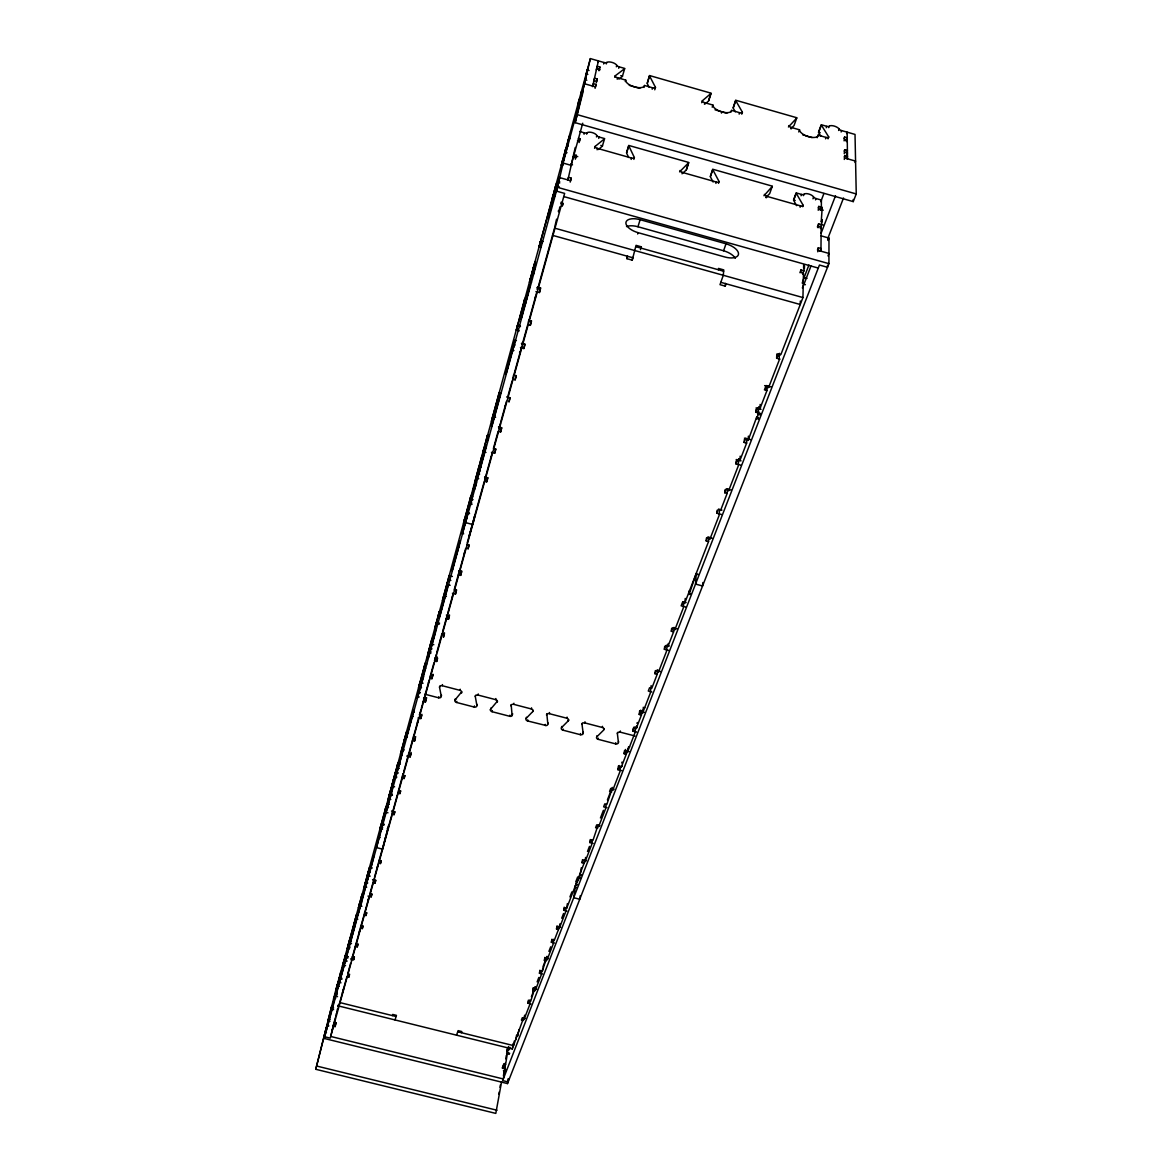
<?xml version="1.0" encoding="UTF-8"?>
<svg xmlns="http://www.w3.org/2000/svg" width="1172" height="1172" viewBox="0 0 1172 1172"><rect width="100%" height="100%" fill="white"/><g stroke="black" fill="none" stroke-linecap="round" stroke-linejoin="round"><path stroke-width="1.5" d="M336.965 990.516L338.298 984.451L324.205 1038.451L507.491 1083.587L828.926 263.656L828.985 238.077L821.089 235.85M827.505 265.355L827.505 267.289L819.448 265.033L502.671 1080.613L508.135 1081.961L508.648 1078.621M820.268 228.232L822.099 222.153L822.129 219.589L821.206 221.962L822.231 207.283L821.015 210.447M820.957 251.189L821.162 227.134L818.554 226.401L818.583 223.808L823.14 225.097M820.166 210.242L821.338 207.136L821.411 200.075L816.02 198.537A2.681 1.187 19.7 0 1 813.617 197.028A5.362 2.373 19.6 0 0 808.827 194.025A5.362 2.373 19.6 0 0 803.977 194.303A2.681 1.187 19.5 0 1 801.545 194.435L796.14 192.911L793.532 200.002L795.217 200.471M818.056 268.007L563.732 196.559M817.763 251.79L818.32 247.746L820.971 248.493L819.931 251.204M818.232 210.257L818.774 206.419L821.338 207.136M780.039 359.174L776.64 358.222L778.34 353.798L780.904 354.501L802.937 297.556L803.479 273.281L800.916 272.563L800.974 269.926L804.388 270.879M803.67 264.696L803.596 268.022L804.475 265.722L804.417 268.344L802.63 274.263M800.329 301.028L800.242 304.5L720.824 282.32M490.907 708.02L490.687 709.133A2.256 1.655 11.3 0 0 492.123 711.712L509.937 716.341A2.241 1.655 10.7 0 0 512.12 715.711L511.182 704.753M689.326 590.644L689.107 594.526L696.3 573.342L695.523 584.081L702.57 585.971L702.848 582.543M776.64 358.222L776.802 354.032L780.2 354.97M768.627 386.233L768.568 387.654L779.131 360.346L779.409 353.343L778.281 356.273M760.804 413.599L755.808 412.236L757.434 408.002L759.939 408.691L766.957 390.54L767.162 386.306L764.642 385.617M526.375 717.249L526.169 718.377A2.241 1.655 10.1 0 0 527.576 720.941L546.24 725.571A2.241 1.655 9.5 0 0 547.837 724.018L546.855 714.231A2.256 1.67 9.5 0 1 548.936 713.572L566.896 718.231A2.256 1.67 8.9 0 1 568.274 720.809L561.549 727.592A2.241 1.655 9 0 0 562.926 730.156L580.374 734.697A2.241 1.641 8.4 0 0 581.664 734.741L582.337 734.522A2.241 1.641 8.4 0 0 583.173 733.32L583.334 732.09M758.474 419.078L756.599 418.565L758.225 414.346L758.606 407.226L760.467 407.739M759.939 408.691L760.159 404.428M755.808 412.236L755.955 409.394M756.599 418.565L756.673 417.129L758.548 417.642M740.792 465.181L735.899 463.848L737.466 459.805L739.913 460.464L746.623 443.119L746.872 438.826L744.425 438.152M748.381 436.13L748.132 440.438L756.673 417.129M746.623 443.119L744.147 442.445L744.337 439.588M739.913 460.464L740.191 456.142M735.899 463.848L736.089 460.962M721.644 514.523L716.854 513.219L718.348 509.351L720.751 509.996L727.167 493.397L727.475 489.046M728.691 489.457L728.588 490.922L738.257 465.958L738.726 458.75L737.686 461.431M727.167 493.397L724.75 492.753L724.97 489.837M719.476 510.948L719.139 515.343L709.895 539.223L710.012 537.758M603.976 729.541L604.019 729.248A2.256 1.655 7.7 0 0 603.756 728.398L603.272 727.9A2.256 1.655 7.7 0 0 602.364 727.49L584.828 722.904A2.256 1.655 8.3 0 0 582.015 724.399L583.173 733.32M716.854 513.219L717.088 510.303M685.737 607.052L681.152 605.821L682.514 602.262L684.829 602.877L708.547 541.537L708.913 537.128M708.547 541.537L706.189 540.893L706.438 537.963M718.392 269.765L718.509 268.417L723.754 269.897L723.285 275.288L720.004 284.664L725.248 286.129L725.468 283.419M684.829 602.877L685.239 598.423M683.73 603.463L683.305 607.931L674.808 629.891L674.955 628.382M668.89 650.489L664.378 649.303L665.696 645.889L667.952 646.475L673.607 631.855L674.047 627.386M673.607 631.855L671.336 631.254L671.644 628.265M666.941 646.9L666.487 651.398L658.327 672.464L658.488 670.97M667.952 646.475L668.26 643.487M664.378 649.303L664.685 646.299M651.822 691.963L648.292 691.041L649.552 687.759L651.764 688.345L657.199 674.296L654.972 673.71L655.295 670.706M657.199 674.296L657.668 669.798M651.149 685.605L650.328 693.121L642.49 713.367L643.003 708.84M634.169 726.86L634.037 727.988L636.206 728.559L641.421 715.067L639.238 714.495L639.663 710.818M639.238 714.495L640.601 710.159M641.421 715.067L641.904 710.818M635.341 728.691L634.814 733.218L627.284 752.688L627.811 748.146M636.206 728.559L636.499 726.01M636.616 732.134L632.821 731.138L633.144 728.31M619.255 765.55L619.109 766.678L621.248 767.235L626.273 754.255L626.698 750.563M626.273 754.255L624.119 753.699L624.5 750.578M624.119 753.699L625.452 749.479M619.461 768.744L619.636 767.235M620.442 767.235L619.885 771.777L612.648 790.514L612.824 788.99M621.248 767.235L621.424 765.814M621.761 762.972L622.024 762.093M603.873 728.632L603.683 730.053L596.782 736.866A2.241 1.641 7.8 0 0 596.68 738.257L597.075 738.756A2.241 1.641 7.8 0 0 598.174 739.327L615.593 743.868A2.241 1.641 7.3 0 0 617.336 743.781L617.834 743.517A2.241 1.641 7.3 0 0 618.406 742.403L617.395 733.628A2.256 1.655 7.2 0 1 620.222 732.148L620.369 731.006M621.673 770.678L617.952 769.711L618.127 768.29M618.23 767.44L618.391 766.019M615.71 743.898L615.725 742.726M617.395 733.628L617.527 732.485M606.979 807.684L603.639 806.834L604.752 803.904L606.847 804.446L612.062 788.917M618.406 742.403L618.552 741.261M606.1 804.329L605.528 808.885L598.555 826.919L598.745 825.396M593.135 843.415L589.853 842.58L590.937 839.767L592.988 840.295L598.028 825.22M591.421 841.35L591.611 839.826M592.3 840.06L591.699 844.616L584.975 862.006L585.59 857.435M589.853 842.58L590.249 839.533M575.555 885.314L579.774 877.096L581.283 867.793M584.52 860.189L584.11 863.222L582.088 862.709L582.499 859.677M602.364 727.49L602.511 726.347M580.228 895.73L579.759 899.246L573.709 897.708L575.569 885.314M597.002 735.65L596.782 736.866M598.174 739.327L598.321 738.199M566.164 907.714L565.519 912.27L559.264 928.429L559.908 923.873M566.911 911.054L563.747 910.248L564.758 907.626L566.735 908.139L567.38 903.583M563.747 910.248L564.186 907.201M558.927 926.437L558.487 929.469L556.524 928.971L556.964 925.939M554.503 943.094L551.382 942.303L551.836 939.27M553.023 940.764L553.243 939.241M584.828 722.904L584.989 721.776M553.77 939.754L553.111 944.324L547.075 959.927L547.295 958.403M542.504 974.035L539.457 973.258L540.395 970.826L542.299 971.31L547.002 956.323L542.973 966.754M580.374 734.697L580.55 733.569M582.015 724.399L582.176 723.27M541.816 970.709L541.142 975.265L535.296 990.34L535.531 988.816M542.299 971.31L542.753 968.277M546.342 960.879L544.409 960.395L544.863 957.363M530.931 1003.921L527.913 1003.173L528.821 1000.815L530.711 1001.284L535.296 986.663L531.399 996.742M539.457 973.258L539.896 970.226M529.583 1001.445L529.803 999.936M530.257 1000.61L529.568 1005.151L523.928 1019.728L524.631 1015.186M534.608 991.204L532.718 990.736L533.172 987.703M349.476 974.738L348.817 977.111L346.927 976.642L338.781 1006.016L512.267 1048.969L523.738 1017.501M527.913 1003.173L528.382 1000.141M566.896 718.231L567.072 717.103M517.731 1034.817L517.497 1036.326L519.079 1029.529M641.128 248.156L641.333 246.823L636.044 245.344L632.235 260.155L626.947 258.69L627.386 256.023M568.274 720.809L568.449 719.681M512.267 1048.969L513.102 1043.607M562.926 730.156L563.102 729.028M507.491 1083.587L507.828 1081.448M508.047 1080.013L508.282 1078.592M514.274 1041.088L513.556 1045.614L457.725 1031.785M515.87 1039.623L516.588 1035.096M502.817 1068.381L503.301 1067.15L505.117 1067.604L503.301 1078.973L330.665 1036.444L333.302 1025.793L332.98 1026.921M502.363 1068.351L502.524 1067.414L504.326 1067.853L505.586 1064.586L508.472 1046.523M561.549 727.592L561.74 726.464M632.235 260.155L632.66 257.488M498.862 1094.34L499.243 1091.967M499.99 1087.279L500.371 1084.935M503.301 1067.15L503.784 1064.147L505.586 1064.586M363.466 894.925L362.602 894.485A1.919 1.275 13.3 0 0 362.075 894.295L335.602 990.867L315.751 1069.289L495.8 1113.4L501.587 1081.771M504.326 1067.853L505.059 1063.312M505.762 1058.843L506.319 1055.401M506.978 1051.284L507.447 1048.31M503.447 1075.735L504.224 1070.856M504.898 1068.146L503.989 1072.263M545.273 724.384L545.332 725.556M549.316 713.645L549.507 712.517M547.837 724.018L548.027 722.89M546.533 715.154L546.723 714.026M526.169 718.377L532.762 711.551A2.256 1.67 10.1 0 0 531.356 708.957L531.546 707.844M532.762 711.551L532.952 710.437M527.576 720.941L527.766 719.828M513.922 703.244L513.717 704.357L531.356 708.957M512.413 714.788L512.633 713.675M509.688 716.282L509.893 715.169M497.397 701.149L490.687 709.133M492.123 711.712L492.357 710.598M497.265 702.101L497.353 701.925A2.256 1.67 11.3 0 0 495.697 699.655L495.917 698.541M508.985 1047.358L508.707 1050.039L509.219 1049.438A8.307 0.85 -76.4 0 0 509.586 1048.574L510.04 1047.402M455.351 698.746L455.102 699.86A2.256 1.655 12.5 0 0 455.146 701.545L455.659 702.043A2.256 1.655 12.5 0 0 456.582 702.468L474.191 707.053A2.256 1.655 11.9 0 0 476.901 705.544L475.29 696.476A2.256 1.67 11.9 0 1 476.066 695.245L476.608 695.025A2.256 1.67 11.9 0 1 478.015 695.055L478.249 693.941M476.901 705.544L477.136 704.431M475.539 695.45L475.29 696.476M474.191 707.053L474.426 705.925M587.553 70.027L585.282 79.828L586.82 80.223M455.893 699.01L455.102 699.86L461.68 691.846M592.475 86.64L593.281 83.695L596.021 84.472L595.493 86.86L584.227 83.681L587.216 71.17M593.589 82.011L594.512 78.202L597.237 78.978L596.709 81.322L593.984 80.546M596.284 69.968L597.193 66.218L599.888 66.994L598.965 70.745M456.582 702.468L456.831 701.354M461.504 692.872L461.446 692.96A2.271 1.67 12.5 0 0 461.519 691.451L461.079 690.923A2.271 1.67 12.5 0 0 459.951 690.337L460.2 689.224M567.819 179.712L568.464 177.368L571.189 178.129L570.603 180.693L559.733 177.631L557.403 186.465L558.019 183.887M573.635 154.587L576.302 155.334L575.745 157.81L573.079 157.048L567.893 179.931M578.382 138.311L580.023 138.779L579.481 141.167L577.518 140.611M592.754 86.069L598.394 60.9L597.984 62.35M562.443 205.671L563.014 203.137L562.223 205.994M570.749 165.721L571.277 163.538M575.262 147.482L572.698 158.44M396.209 777.812L394.466 776.772L389.939 793.605L393.528 779.175M535.97 291.579L539.442 292.531L540.365 288.517L536.908 287.55M554.927 226.313L556.553 219.193M820.224 132.714L818.496 132.216L821.25 124.745L826.787 126.327A2.754 1.143 19.4 0 0 829.263 126.239A5.508 2.285 19.5 0 1 834.2 126.063A5.508 2.285 19.5 0 1 839.152 129.081A2.754 1.143 19.6 0 0 841.628 130.59L855.018 134.428L856.249 193.951L853.245 201.613L575.174 122.679L590.366 58.6L604.019 62.512A2.784 1.157 16.8 0 0 606.7 62.482A5.552 2.315 16.9 0 1 612.048 62.409A5.552 2.315 16.9 0 1 616.765 65.354A2.769 1.157 16.9 0 0 619.124 66.833L624.749 68.445L622.361 76.444L618.86 79.11M535.267 297.747L535.575 296.399M536.849 291.813L528.675 321.509L528.982 320.146M537.465 289.132L538.095 286.451L537.245 289.499M520.456 347.601L523.855 348.538L524.807 344.422L521.423 343.499M523.855 348.538L525.071 344.143L522.522 343.44L527.752 324.629L530.315 325.333L531.253 321.26L528.689 320.542L528.059 323.267M578.06 103.839L579.144 99.21M459.951 690.337L442.225 685.708L442.489 684.595M519.782 353.578L519.621 352.069M520.983 349.212L521.672 346.297M522.111 344.407L522.463 342.869M581.019 92.984L581.297 91.826M424.894 694.22L438.592 697.78A2.256 1.67 13.1 0 0 441.273 696.271L441.536 695.157M515.138 379.845L516.105 375.699L513.6 375.011L512.618 379.171L515.138 379.845L516.325 375.582M586.117 74.319L587.187 69.763M581.122 96.573L581.678 94.185M575.174 122.679L583.085 91.768M561.989 162.981L562.838 159.377M504.986 406.918L505.308 405.527M564.728 152.946L565.578 149.357M506.465 401.351L500.927 421.349M565.959 148.141L561.329 165.369L561.901 162.967M441.273 696.271L439.529 687.246L440.482 685.81A2.271 1.685 13.1 0 1 442.093 685.679L442.225 685.708M491.464 452.304L494.716 453.183L495.712 448.935M567.248 144.361L563.336 160.989L566.911 147.408M582.733 123.221L571.072 165.325L563.043 163.055L562.457 165.56L584.535 83.725M564.699 156.037L564.977 154.807M568.303 140.655L568.581 139.453M324.205 1038.451L557.462 187.33L563.146 163.069M494.716 453.183L495.829 449.169L493.397 448.51L498.159 431.296L500.62 431.97L501.601 427.751L499.155 427.091M438.592 697.78L438.855 696.666M477.912 471.818L462.222 533.934L468.082 512.237L465.577 522.609L472.741 524.529L475.114 514.581M485.413 477.268L485.076 478.703L486.497 473.356M490.834 457.93L491.171 456.509M551.968 199.636L552.847 195.973M492.284 452.524L486.966 471.671M554.327 191.622L550.313 208.616L553.814 195.314M551.616 203.855L551.909 202.595M555.338 188.121L555.616 186.89M552.569 200.207L556.627 183.374L539.164 246.677L541.039 247.204M499.301 427.209L498.964 428.63L500.429 423.121M467.174 543.032L484.329 481.179L486.732 481.839L487.742 477.561M327.867 1021.252L331.5 1006.953L330.958 1008.931L333.595 1009.649M590.366 58.6L529.422 282.203A2.564 2.271 16.3 0 0 530.154 282.305L531.487 282.262M525.73 303.299L524.602 302.581L525.51 298.757A2.534 2.212 16 0 0 524.836 298.479L491.434 421.217A2.417 2.022 15 0 0 492.123 421.319L493.383 421.305M469.401 535.37L470.177 532.117M522.566 312.602L520.939 319.385L529.041 289.66M452.436 593.237L455.483 594.043L456.523 589.677M522.17 314.887L522.492 313.525M523.459 309.467L523.781 308.119M530.154 282.305L532.982 270.512M532.777 272.344L534.813 263.803M458.369 574.763L460.684 575.379L461.724 571.013L459.424 570.412L454.179 589.912L456.465 590.512L455.483 594.043M527.459 295.593L527.781 294.245M528.733 290.216L529.055 288.869M534.813 264.096L535.428 261.546L532.366 272.739M528.718 291.008L530.315 284.298L522.243 313.964M539.164 246.677L540.688 240.919L543.046 241.579M469.049 544.716L468.009 549.053L469.034 545.376L466.705 544.746M484.666 479.758L485.34 476.916M430.432 675.175L429.714 678.119L431.911 678.705L432.908 674.559M442.606 631.62L447.147 615.256M498.671 400.707L500.341 393.748L492.929 421.012M431.911 678.705L433.083 674.34M447.748 613.264L453.198 593.442M435.149 658.137L434.49 660.905L436.702 661.477L437.215 656.921M451.865 598.423L452.216 596.958M519.299 330.826L516.398 330.021L517.628 324.878L520.046 325.538M507.579 367.319L505.923 374.205L513.673 345.74M508.428 364.404L508.751 363.027M517.848 324.527L517.541 325.816L520.456 326.622M444.51 632.821L443.456 637.216L444.408 633.832L442.152 633.246M459.38 571.174L459.028 572.625L459.688 570.222M460.025 569.021L465.68 548.437M524.836 298.479L523.928 302.288A2.534 2.227 16 0 1 524.602 302.581M516.413 340.671L514.991 340.276L513.819 347.234M446.195 618.699L448.451 619.299L449.506 614.919M464.317 553.55L464.654 552.1M475.129 483.318L476.433 483.67M422.491 704.138L423.517 700.343M423.649 699.787L424.118 697.853M479.553 469.65L477.839 476.755L484.974 450.546M406.728 756.057L410.127 756.936L411.211 752.483M478.909 472.814L479.26 471.393M480.286 467.145L480.637 465.724M488.255 440.027L487.186 439.383L488.153 435.383A2.388 1.978 14.9 0 0 487.508 435.134L474.645 482.659A2.359 1.919 14.6 0 0 475.319 482.761L476.55 482.747M428.454 682.851L428.805 681.372M410.127 756.936L410.962 753.918L408.838 753.376L412.427 740.455L414.566 741.012L415.635 736.558M430.681 674.589L430.886 673.754M483.523 455.967L483.875 454.546M484.622 451.953L486.336 444.906L479.216 471.071M496.708 402.069L497.031 400.736M492.123 421.319L493.075 417.349L495.61 417.305M497.792 398.099L499.067 392.84L500.825 393.323M418.111 717.879L420.807 718.583L421.949 714.334M436.336 654.254L435.046 659.06L435.413 657.58L437.625 658.166L436.702 661.477M493.266 419.605L491.566 426.623L499.008 399.315M423.238 701.457L425.421 702.013L426.418 697.853M439.925 641.48L440.276 640.015M441.932 633.7L436.76 652.672M492.694 422.506L493.031 421.1M494.042 416.91L494.379 415.518M425.421 702.013L426.579 697.721M497.514 404.897L497.851 403.49M498.862 399.315L499.199 397.923M403.109 773.535L396.59 797.736L396.956 796.242M453.066 567.175L453.418 565.71M454.487 561.373L454.839 559.923M457.314 551.69L457.666 550.239M458.311 548.013L460.069 540.805L453.491 564.977M472.668 496.445L471.613 495.829A2.329 1.875 14.5 0 0 470.998 495.58L470.016 499.624A2.329 1.875 14.5 0 1 470.631 499.873L471.686 500.503M406.801 760.892L407.167 759.397M408.735 753.42L403.651 772.084M392.723 811.171L391.99 814.144L394.041 814.672L394.774 811.698M470.631 499.873L471.613 495.829M476.638 475.51L476.975 474.162M477.649 471.789L478.967 466.427L481.238 467.042M412.427 740.455L413.511 736.001M400.56 790.895L399.842 793.869L400.648 790.968L398.568 790.441M413.76 735.796L418.653 718.011M475.319 482.761L476.301 478.733L478.747 478.689M477.912 471.818L481.516 457.08M417.422 722.626L417.774 721.146M481.502 458.794L478.777 469.796L481.384 460.23M404.106 778.53L404.838 775.556L404.106 778.53L402.011 777.988M420.807 718.583L421.686 715.447L419.517 714.876L419.781 713.763M480.857 462.149L483.597 451.147L480.989 460.699M487.508 435.134L486.541 439.119A2.403 1.978 14.9 0 1 487.186 439.383M398.392 772.993L395.418 772.231L376.505 847.605L382.643 849.173L384.753 840.573M350.604 958.93L353.666 959.692L354.398 956.718M353.666 959.692L354.34 957.26L352.435 956.777L355.321 946.375L357.24 946.859L357.973 943.87M373.736 879.967L373.37 881.461L374.102 878.81M430.183 649.962L428.381 657.316L434.49 634.858M430.739 648.101L431.091 646.636M470.998 495.58L442.445 600.489A2.227 1.714 14.1 0 0 443.089 600.591L444.247 600.577M439.881 616.545L438.87 615.974L439.896 611.828A2.212 1.685 14 0 0 439.31 611.608L428.132 652.921A2.183 1.641 13.9 0 0 428.747 653.009L431.018 653.009M362.983 925.836L362.251 928.825L362.954 926.305L361.02 925.821L363.584 916.592M377.252 867.456L377.618 865.947L374.469 877.315M377.999 864.76L379.098 860.277M433.201 639.722L433.552 638.242M434.123 636.337L435.925 629.012L429.816 651.427L430.93 651.72M447.206 583.07L446.869 584.447L450.136 585.311M443.089 600.591L444.1 596.46L446.415 596.445M447.792 581.078L449.14 575.584L452.392 576.448M364.741 912.065L364.009 915.054L365.957 915.537L366.69 912.563M441.771 607.623L439.983 614.934L446.327 591.626M442.371 605.616L442.723 604.166M367.993 896.082L371.158 896.873L371.89 893.884M371.158 896.873L371.876 894.265L369.913 893.767L373.004 882.604L374.981 883.117L375.714 880.128M445.008 596.607L445.36 595.142M445.975 593.076L447.748 585.81L441.419 609.088M381.105 860.79L380.373 863.764L381.12 861.068L379.113 860.556L391.507 815.873M453.842 563.542L452.084 570.779L458.662 546.562M464.537 519.782L464.874 518.42M338.151 1006.616L338.518 1005.151M397.997 767.484L396.165 774.912L401.644 754.753M398.451 766.005L398.817 764.525M342.458 992.889L342.825 991.409M343.103 990.545L343.484 989.051M400.458 759.251L400.824 757.757M401.278 756.248L403.109 748.82L397.63 768.964M347.879 973.361L350.604 963.34M408.325 729.804L406.494 737.217L412.163 716.341L413.247 716.619M408.794 728.208L409.16 726.728M334.196 1022.262L336.027 1022.717L335.295 1025.69L333.449 1025.236L335.309 1017.779M351.38 960.703L352.494 956.235M355.321 946.375L356.054 943.401M410.947 720.941L411.313 719.462M411.797 717.821L413.628 710.422L407.959 731.284M426.74 664.026L425.773 663.484A2.154 1.612 13.9 0 0 425.187 663.264L424.161 667.425A2.154 1.612 13.9 0 1 424.747 667.644L425.714 668.201M359.247 932.341L359.628 930.846M361.049 925.353L355.629 945.408M419.913 687.466L417.217 698.043L423.649 676.552M424.747 667.644L425.773 663.484M429.772 647.032L430.109 645.655M431.999 638.315L430.637 643.868L433.816 644.703M348.817 977.111L349.549 974.137M365.049 911.435L369.18 896.375M421.847 681.137L422.213 679.657M422.74 677.885L424.557 670.516L418.682 692.139L420.308 692.564M368.096 900.462L368.462 898.968M439.31 611.608L438.284 615.74A2.212 1.685 14 0 1 438.87 615.974M385.207 838.727L385.383 838.009M358.837 911.025L359.584 908.036M362.177 898.983L362.544 897.488M362.895 896.375L364.756 888.918L359.965 906.542M369.253 872.495L367.393 879.952L372.344 861.728M369.605 871.323L369.971 869.844M380.255 828.106L382.585 829.073M380.431 827.388L380.885 825.806M371.231 865.932L371.597 864.423M371.964 863.237L373.824 855.78L368.872 873.99M387.2 808.328L386.291 807.845A2.007 1.392 13.5 0 0 385.749 807.64L384.694 811.859A2.007 1.392 13.4 0 1 385.236 812.064L386.159 812.548M400.355 764.203L398.495 763.192A2.051 1.45 13.6 0 0 397.953 762.987L388.122 799.304A2.022 1.406 13.5 0 0 388.708 799.392L390.803 799.421M389.851 793.019L389.5 794.44L392.444 795.187M388.708 799.392L389.749 795.173L391.844 795.202M388.064 803.772L386.218 811.214L391.507 791.745M397.953 762.987L396.898 767.206A2.051 1.45 13.6 0 1 397.455 767.411L399.315 768.422M333.258 1025.632L333.624 1024.138M386.994 808.358L387.375 806.863M388.474 802.41L388.855 800.916M425.187 663.264L400.487 754.05A2.066 1.48 13.6 0 0 401.088 754.138L402.157 754.153M335.675 1016.285L336.408 1013.326M336.774 1011.832L337.507 1008.872M338.239 1005.928L338.605 1004.448M390.349 796.14L390.716 794.645M391.14 793.239L392.986 785.797L387.698 805.252M397.455 767.411L398.495 763.192M404.237 740.455L404.589 739.049M405.043 737.554L406.42 731.943L408.442 732.471M401.088 754.138L402.128 749.933L404.267 749.948M575.452 885.724L575.159 887.189L577.034 887.673M315.751 1069.289L326.299 1027.697M333.595 998.647L333.961 997.24M335.807 990.574L337.214 984.978M337.111 985.798L337.463 984.392M339.851 975.661L340.906 971.471M337.214 990.003L335.851 994.969L339.338 981.726L338.693 984.07M349.08 949.012L347.366 948.588L348.787 942.962L351.497 943.636M349.051 942.317L350.106 938.098M343.396 966.9L341.535 974.342L346.033 957.788M354.515 922.452L354.867 921.046M356.493 914.775L358.412 914.893M342.195 971.954L342.561 970.46M343.674 965.992L344.055 964.512M344.993 961.714L345.374 960.22M346.487 955.751L346.853 954.272M355.16 920.064L356.581 914.424M345.652 959.282L347.527 951.84L343.03 968.394M358.91 906.22L360.214 906.923M359.438 904.11L359.13 905.56L361.914 906.264M362.075 894.295L361.02 898.528A1.919 1.275 13.2 0 1 361.533 898.704L362.412 899.158M351.717 936.516L349.857 943.958L354.501 926.876M352.025 935.52L352.391 934.04M385.749 807.64L364.155 887.072A1.934 1.289 13.3 0 0 364.697 887.16L366.704 887.189M353.431 930.89L353.812 929.396M354.12 928.371L355.98 920.928L351.351 937.996M361.533 898.704L362.602 894.485M367.715 874.004L367.363 875.425L370.191 876.143M368.052 872.906L369.458 867.265L372.286 867.983M360.331 905.062L358.471 912.519L363.261 894.881M360.668 903.978L361.035 902.499M364.697 887.16L365.752 882.926L367.759 882.97M328.394 1019.303C327.838 1023.449 327.633 1017.355 330.079 1019.611M379.186 836.837L380.211 837.584M385.383 838.024L385.764 836.588M474.924 515.05L469.371 535.648M324.424 1035.052L337.888 986.209L339.221 986.399M550.928 207.371L548.086 218.402L559.381 176.752L551.133 206.638M587.231 71.082L587.553 69.983M330.944 1008.989L331.398 1007.29L333.595 1007.905M347.366 948.588L355.526 918.643L357.826 919.229M394.026 777.856L405.38 736.148L407.402 736.675M430.974 642.476L418.58 687.979L419.957 682.397L423.063 683.203M516.398 330.021L533.377 267.714L535.238 268.227M337.595 985.007L337.902 983.879M343.718 962.608L344.041 961.45M352.655 930.348L352.992 929.147M353.373 927.477L355.028 921.441L350.985 937.058L352.625 931.022M384.636 813.397L385.002 812.035L387.976 812.797M385.339 810.541L387.214 803.699L382.966 820.107L384.826 813.28M428.498 652.965L428.937 651.368M429.201 650.138L431.384 642.124L426.872 659.587L429.069 651.559M480.33 463.409L480.842 461.504M531.751 275.303L532.366 273.061M555.396 188.194L556.055 185.821L559.161 186.7M568.42 140.596L569.094 138.12M341.506 971.837L340.246 976.466L346.062 953.715L342.546 966.153L343.909 960.791L346.604 961.465M353.021 929.352L353.343 928.136M385.178 811.757L385.544 810.394M429.318 650.328L429.758 648.717M481.531 459.409L482.058 457.49M530.315 281.324L534.007 267.524L533.392 269.765M418.609 692.842L419.913 692.916M507.256 368.682L514.991 340.276M326.724 1028.533L327.779 1024.431M386.35 834.523L388.445 825.718M558.385 211.165L558.605 210.359M388.078 828.721L387.302 828.516M327.896 1021.193L329.962 1021.325M338.122 1007.085L338.708 1004.975M558.517 211.795L558.985 210.11M559.44 208.47L559.894 206.843M560.773 203.679L561.198 202.141M522.141 343.997L522.434 342.913M392.415 812.797L396.473 797.986M402.465 776.538L403.285 773.579M419.517 714.876L420.03 713.045M420.191 712.43L421.056 709.353M421.393 708.108L422.257 705.017M423.766 699.743L424.645 696.549M425.011 695.069L429.348 679.599M430.739 674.413L431.633 671.19M431.809 670.545L432.702 667.337M433.054 666.062L433.948 662.839M508.091 395.521L512.164 380.797M513.878 374.85L520.837 349.754M538.607 285.499L554.517 228.1L802.937 297.556M332.247 1029.895L332.555 1028.767M599.068 69.895L599.888 66.994M579.1 142.544L580.023 138.779M596.299 82.802L597.237 78.978M575.364 159.202L576.302 155.334M595.083 88.325L596.021 84.472M334.943 1026.95L336.027 1022.717M357.24 946.859L357.929 944.383M365.957 915.537L366.675 912.988M374.981 883.117L375.729 880.465L372.535 879.659M394.041 814.672L394.832 811.83L391.536 810.995M414.566 741.012L415.415 737.935M448.451 619.299L449.418 615.857L446.386 615.051M460.684 575.379L461.68 571.775L458.604 570.969M486.732 481.839L487.816 477.927L484.607 477.063M500.62 431.97L501.763 427.883L498.481 426.989M530.315 325.333L531.561 320.864M539.442 292.531L540.732 287.946L538.124 287.228M570.207 182.1L571.189 178.129M584.037 134.238L584.418 132.861A2.71 1.201 16.7 0 0 587.04 132.773A5.406 2.417 16.8 0 1 592.285 132.597A5.406 2.417 16.8 0 1 596.841 135.556A2.696 1.201 16.9 0 0 599.126 137.036L604.62 138.589L602.335 146.207L598.277 149.503M603.624 63.962L604.019 62.512M586.659 134.15L587.04 132.773M606.305 63.918L606.7 62.482M596.46 136.934L596.841 135.556M616.355 66.804L616.765 65.354M594.57 148.287L595.098 146.441L604.43 138.897M614.743 77.308L615.168 75.843L624.573 68.738M598.745 138.413L599.126 137.036M618.713 68.284L619.124 66.833M597.075 149.767L597.471 148.39A2.725 1.231 16.9 0 1 595.098 146.441M617.205 79.242L617.615 77.777A2.798 1.187 16.9 0 1 615.168 75.843M625.277 81.542L625.702 80.092L617.615 77.777M643.97 87.417L644.541 85.483L652.614 87.797A2.798 1.172 17.4 0 0 655.485 87.387L649.537 75.902L647.252 83.564L649.098 87.138M626.551 152.697L628.719 145.431L688.755 162.454L686.426 169.662M647.208 83.197L649.478 75.535L711.082 93.189L708.635 100.777M802.219 283.155L803.289 279.815A12.247 1.773 -73.3 0 1 804.109 277.559L808.944 264.975M631.151 159.421L631.562 158.044A2.725 1.231 17.3 0 0 634.389 157.561L628.763 145.797L626.595 153.078L628.69 157.473M652.174 89.233L652.614 87.797M633.847 159.392L634.389 157.561M654.767 89.805L655.485 87.387M392.371 1015.597L392.723 1014.439L396.444 1015.362L395.008 1019.933M626.947 258.69L627.679 256.316M626.522 226.577A13.654 6.534 17.6 0 1 637.949 226.738L640.132 219.691L726.01 243.805A13.654 6.461 18.9 0 1 738.507 254.075A13.654 6.461 18.9 0 1 724.867 256.99L638.066 232.657A13.698 6.505 17.6 0 1 625.936 222.49A13.698 6.505 17.6 0 1 640.132 219.691M637.656 233.99L638.066 232.657M640.439 249.665L641.333 246.823M679.599 171.859L688.609 162.762L686.279 169.984L683.086 172.87M701.72 102.711L702.336 100.792L710.935 93.482L708.489 101.085L705.28 103.825M682.045 173.822L682.485 172.46A2.71 1.216 18 0 1 680.038 170.497M704.416 104.176L704.87 102.74A2.784 1.172 18 0 1 702.336 100.792M712.21 107.194L712.898 105.041L704.87 102.74M721.454 113.098L721.849 111.911A9.772 4.117 18.2 0 0 731.621 110.388L739.635 112.688A2.784 1.172 18.4 0 0 742.403 112.248L735.723 100.587L733.218 108.161L735.269 111.794M731.138 111.823L731.621 110.388M710.32 176.43L712.708 169.237L772.348 186.158L769.682 193.6L765.799 197.555M733.13 107.795L735.65 100.221L796.843 117.757L794.03 125.565L791.129 128.378M715.902 183.403L716.356 182.056A2.71 1.216 18.4 0 0 719.081 181.543L712.766 169.618L710.379 176.811L713.118 182.012M739.151 114.109L739.635 112.688M718.465 183.359L719.081 181.543M741.759 114.153L742.403 112.248M735.327 258.294A13.61 6.49 18.9 0 0 723.593 250.764L726.01 243.805M456.538 1035.169L458.12 1030.642L461.812 1031.565L461.416 1032.693M725.248 286.129L726.069 283.785M763.954 195.739L772.231 186.48M788.434 126.986L796.726 118.064M766.473 197.716L766.942 196.369A2.71 1.216 19.1 0 1 764.422 194.391M791.041 128.949L791.539 127.528A2.784 1.172 19 0 1 788.932 125.565M798.747 131.938L799.524 129.814L791.539 127.528M817.162 137.725L817.499 136.787M817.587 136.553L818.115 135.132L826.07 137.417A2.784 1.157 19.4 0 0 828.721 136.948L821.352 125.126L818.598 132.597L820.869 136.289M801.047 195.768L801.545 194.435M826.26 127.733L826.787 126.327M803.479 195.636L803.977 194.303M828.736 127.645L829.263 126.239M800.095 207.239L800.593 205.906A2.71 1.201 19.5 0 0 803.216 205.378L796.242 193.292L793.634 200.383L796.652 205.657M825.542 138.823L826.07 137.417M802.717 206.712L803.216 205.378M828.018 138.838L828.721 136.948M812.958 198.8L813.617 197.028M838.625 130.473L839.152 129.081M815.507 199.87L816.02 198.537M841.1 131.982L841.628 130.59M844.074 138.457L844.602 137.051L847.239 137.798L845.994 141.079M818.261 207.752L818.774 206.419M820.81 201.657L823.901 193.497M846.624 133.564L847.151 132.172L847.517 158.806M844.089 140.874L844.602 137.051M846.726 141.636L847.268 140.23L844.631 139.468M844.206 151.129L844.748 149.708L847.415 150.47L846.418 153.063M844.236 153.605L844.748 149.708M799.919 272.68L800.974 269.926M817.382 226.943L818.583 223.808M844.265 156.945L844.807 155.524L847.488 156.286L846.58 158.645M818.041 227.749L818.554 226.401M844.294 159.451L844.807 155.524M846.902 154.367L847.444 152.961L844.778 152.199M820.649 228.481L821.162 227.134M507.066 1050.713L507.491 1049.629L507.007 1052.588L509.703 1053.262M821.118 233.228L835.519 195.724M802.351 287.946L803.142 286.261A12.203 1.758 -73.3 0 0 803.963 284.269L810.98 266.015M502.524 1067.414L503.066 1065.978M503.301 1065.377L503.784 1064.147M817.441 250.002L818.32 247.746M532.718 990.736L533.626 988.348L536.673 989.109M544.409 960.395L545.361 957.92L548.452 958.696M551.382 942.303L552.364 939.783L554.312 940.266L558.487 929.469M556.524 928.971L557.52 926.422L560.655 927.213M582.088 862.709L583.143 859.955L586.396 860.79M617.952 769.711L619.109 766.678M632.821 731.138L634.037 727.988M654.972 673.71L656.261 670.384L660.715 671.556M671.336 631.254L672.684 627.782L677.226 628.998M706.189 540.893L707.639 537.113L712.386 538.388M724.75 492.753L726.274 488.812L731.108 490.116M744.147 442.445L745.744 438.328L750.681 439.676M682.631 604.034L683.54 601.676M757.683 409.599L758.606 407.226M537.142 981.872L538.842 977.477M548.921 951.371L550.679 946.829M561.725 918.218L563.542 913.501M569.944 896.917L571.877 891.936M575.73 881.959L577.664 876.964M587.509 851.473L589.457 846.404M600.445 817.983L603.404 810.321M607.418 799.905L612.253 787.408M625.247 753.772L625.965 751.867M636.982 723.373L637.319 722.479M640.483 714.275L641.934 710.54M765.887 389.602L767.162 386.306M855.018 162.512L855.575 161.106L844.836 158.03M505.117 1067.604L504.473 1069.245L506.172 1069.655M566.735 908.139L584.11 863.222M843.518 197.98L828.062 237.843L828.062 240.48L828.985 238.077M827.974 255.921L828.956 253.43L818.29 250.442M696.022 573.753L698.16 574.309M440.101 686.016L439.94 686.162A2.271 1.685 13.1 0 0 439.529 687.246M510.963 705.866A2.256 1.67 10.7 0 1 512.56 704.284L513.468 704.313M532.396 278.467L531.048 278.511A2.549 2.256 16.3 0 1 530.315 278.409M432.029 648.849L429.772 648.849A2.168 1.626 13.9 0 1 429.157 648.746M316.645 1066.037L497.031 1110.25M333.478 1025.69L335.089 1026.086M327.471 1025.559L328.849 1025.896M503.389 1070.754L505.659 1071.311M325.113 1032.049L326.446 1032.371M324.659 1036.766L330.196 1038.128L564.64 193.409L556.422 191.109L558.692 181.396L559.718 181.675M523.269 1020.519L521.408 1020.065L522.287 1017.75L525.276 1018.497M339.543 977.653L341.785 978.224M339.279 978.503L341.975 979.177M338.62 981.052L340.407 981.491M340.993 982.839L338.312 982.165L339.895 976.247L334.123 998.852L335.353 994.354L337.17 994.794M335.998 993.373L337.038 993.636M334.84 995.98L337.551 996.639M334.43 997.724L335.778 998.061M339.734 1002.543L396.077 1016.505M506.597 1053.687L509.278 1054.346M348.011 946.258L349.71 946.683M347.732 947.181L349.989 947.738M345.213 956.03L348.143 956.718M345.169 956.293L347.864 956.967M344.861 957.436L347.791 958.139M344.158 960.249L347.029 960.967M342.854 965.01L345.55 965.684M361.723 902.821L359.877 902.352L358.471 907.992L368.404 871.485L370.293 871.968M387.419 803.846L389.294 804.329M386.687 806.673L388.562 807.156M386.863 807.435L388.357 807.757M382.57 823.213L383.713 823.506L382.585 823.301M382.673 824.238L383.83 824.531M580.36 874.649L581.883 875.03M384.108 824.971L381.222 824.224L379.816 829.864L390.598 790.28L392.063 790.661M381.925 827.154L382.687 827.344M579.627 877.535L581.151 877.916M575.877 884.333L577.752 884.816M599.991 825.718L596.68 824.868L595.581 827.725L597.647 828.252M394.378 776.45L396.854 777.08M391.638 786.06L394.583 786.822M390.305 793.576L392.195 794.059M389.558 796.433L390.686 796.726M614.099 789.313L610.729 788.448L609.572 791.408L611.681 791.95M635.502 727.182L637.129 727.607M430.754 674.896L432.82 675.438M634.33 731.152L635.561 731.475M478.015 695.055L495.697 699.655M620.222 732.148L635.034 736.001M418.931 686.572L421.524 687.246M419.766 688.169L421.012 688.491M628.529 746.769L629.598 747.062M417.584 696.564L419.224 696.988M423.575 698.116L426.3 698.834M625.306 750.607L629.071 751.589M413.262 711.902L414.346 712.18M621.145 765.858L622.215 766.136M643.164 707.346L644.805 707.771M640.483 711.287L644.307 712.283M666.341 645.201L669.329 646.006M439.559 623.138L436.38 622.303L435.017 627.84L448.129 579.701L450.854 580.418M436.248 623.211L439.441 624.061M683.1 601.778L686.147 602.584M471.276 499.155L473.048 499.624M470.412 502.466L471.745 502.817M469.694 503.462L471.877 504.033M469.533 503.916L471.701 504.502M467.98 512.691L469.313 513.043M467.818 513.146L469.591 513.629M695.831 574.207L697.589 574.676M467.13 513.981L468.009 514.215M466.28 517.248L467.159 517.482M467.13 518.507L464.903 517.907L463.57 523.342L477.986 470.441L479.7 470.91M463.907 521.98L466.134 522.58M462.486 533.055L463.38 533.289M689.59 593.677L691.333 594.131M462.325 533.48L463.658 533.831M689.033 593.984L690.762 594.438M478.293 470.294L480.022 470.778M477.458 473.547L479.612 474.118M474.953 483.816L476.257 484.168M474.177 485.105L476.315 485.691M475.056 488.783L473.327 488.328M718.788 509.278L721.967 510.142M486.38 448.29L484.08 447.675L482.791 453.022L498.115 396.781L499.873 397.264M483.113 451.674L485.984 452.451M507.637 397.147L510.128 397.835L508.956 402.025L509.937 397.85L506.626 396.942M736.192 459.527L741.056 460.845M766.957 390.54L764.437 389.851L766.107 385.544L771.147 386.936M516.706 328.731L518.522 329.229M756.043 407.959L761.024 409.336M515.211 345.037L513.79 344.641L513.468 346.004L514.405 346.267M757.918 411.694L758.841 411.958M757.83 413.115L758.767 413.364M758.225 414.346L760.101 414.859M513.907 350.501L512.472 350.106L512.618 351.615M540.351 241.696L542.226 242.208M540.395 242.165L542.284 242.692M539.457 245.431L541.347 245.944M536.131 264.462L534.271 263.934L533.07 268.974L534.945 269.487M534.036 272.637L532.176 272.124L531.868 273.384L533.729 273.896M555.279 195.109L553.36 194.581L553.067 195.797L554.986 196.339M637.949 226.738L723.593 250.764M804.109 277.559L807.01 278.379M803.963 284.269L805.413 284.679M635.839 246.677L723.637 271.23M552.51 235.323L632.968 257.796M566.999 152.712L565.666 152.331L569.651 135.732L566.97 145.562L568.274 145.929M574.265 155.642L577.767 156.623M571.028 164.476L572.522 164.886M557.769 182.378L559.762 182.935M557.418 186.773L555.499 186.245L554.356 191.109L556.275 191.651M557.462 187.33L828.926 263.656M554.634 189.879L557.198 190.611M577.357 114.695L856.249 193.951M579.613 131.498L584.418 132.861M600.811 145.401L602.525 145.885M568.977 138.193L570.295 138.56M818.745 208.924L823.257 210.198M597.471 148.39L631.562 158.044M682.485 172.46L716.356 182.056M766.942 196.369L800.593 205.906M596.68 68.518L600.123 69.734M620.779 75.638L622.537 76.151M589.062 70.525L587.553 70.056L586.483 73.968L587.831 74.363M629.291 85.322L639.868 88.34M715.067 109.831L726.948 113.23M802.805 134.927L803.963 135.249M805.12 135.586L812.079 137.578M439.896 611.828L440.892 612.399M488.153 435.383L489.222 436.043M525.51 298.757L526.638 299.475M853.216 199.489L853.245 201.613M644.541 85.483A9.816 4.131 17.2 0 1 634.36 86.889A9.816 4.131 17.2 0 1 625.702 80.092M721.835 111.897A9.772 4.117 18.2 0 1 712.898 105.041M818.115 135.132A9.742 4.087 19.2 0 1 808.724 136.743A9.742 4.087 19.2 0 1 799.524 129.814M490.394 709.954A2.315 1.714 11.3 0 1 490.453 709.558M568.596 720.004A2.183 1.612 8.9 0 1 568.523 720.384M365.752 882.926A1.934 1.289 13.3 0 1 365.21 882.838M402.128 749.933A2.066 1.48 13.6 0 1 401.542 749.846M389.749 795.173A2.022 1.406 13.5 0 1 389.177 795.085M444.1 596.46A2.227 1.714 14.1 0 1 443.47 596.358M493.075 417.349A2.417 2.022 15 0 1 492.387 417.261M476.301 478.733A2.344 1.905 14.7 0 1 475.627 478.63M584.213 83.754L585.268 79.872L584.227 83.681"/></g></svg>
